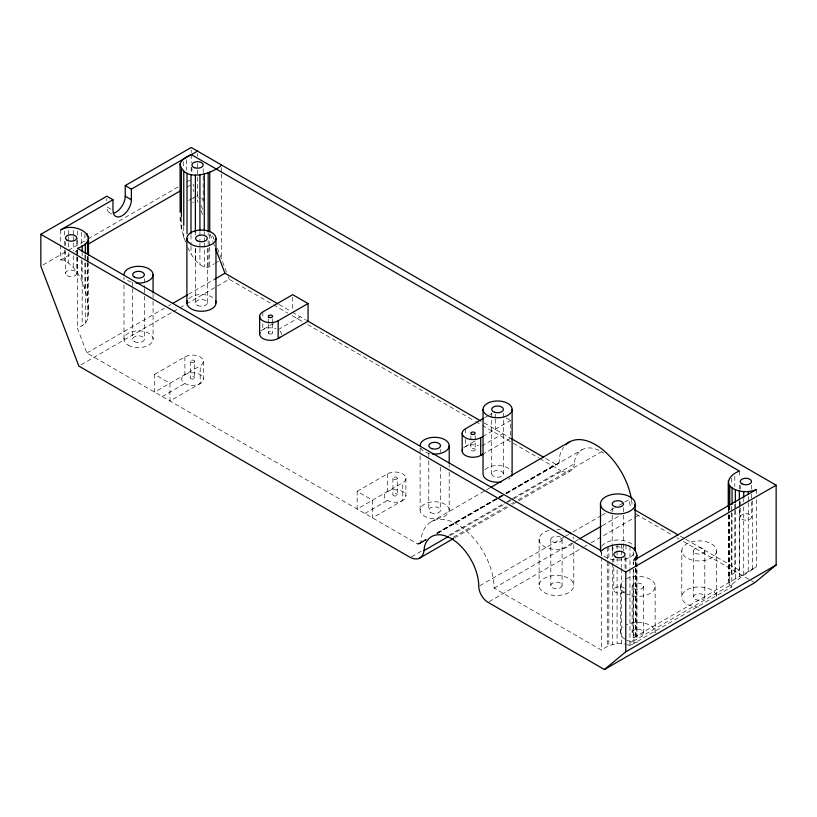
<?xml version="1.0" encoding="UTF-8"?>
<svg xmlns="http://www.w3.org/2000/svg" width="817" height="817" viewBox="0 0 817 817"><rect width="100%" height="100%" fill="white"/><g stroke="black" fill="none" stroke-linecap="round" stroke-linejoin="round"><path stroke-width="0.61" stroke-dasharray="4.08 3.06" d="M626.986 644.603L630.081 645.604L630.458 642.867L636.841 637.025L636.841 568.193L636.923 636.392L633.655 637.648L633.686 569.224M633.686 564.159L633.686 561.626M732.083 513.26L731.807 586.872L630.081 645.604M514.005 498.646L574.371 463.79L574.841 459.93A39.063 22.549 60 0 1 603.579 452.975M636.841 637.025L636.923 636.392M426.208 539.894L419.581 543.724L417.691 543.999L86.847 352.995L77.462 328.322L85.325 323.624L87.511 319.508L88.593 313.575L88.593 262.972M731.807 586.872C723.341 580.826 732.859 572.36 739.518 570.348L739.518 505.478M419.581 543.724L420.847 542.447L421.715 535.319A52.084 30.066 60 0 1 462.095 527.476A52.084 30.066 60 0 1 494.111 588.128L601.445 650.087C608.471 644.94 617.346 642.193 625.996 644.286M545.858 458.541L555.785 464.27C560.442 464.802 559.257 458.306 559.808 455.59A52.084 30.066 60 0 1 563.495 447.461M756.328 499.687L756.328 566.814L743.725 575.219L732.083 584.196L630.458 642.867M187.593 247.449C191.454 255.129 196.111 263.421 204.27 267.139L208.151 267.363L214.074 263.85M43.046 264.933L67.188 250.982M68.291 250.349L86.949 239.575M88.042 238.942L179.148 186.347M186.827 181.915L190.126 180.016M60.724 244.937L60.724 259.949L70.599 254.25M74.98 251.718L77.176 250.451M186.838 187.144L190.126 185.245M215.157 263.217L218.425 261.338M86.847 352.995L164.186 308.346M168.608 305.793L170.814 304.516M188.492 294.314L215.004 279.005M81.046 364.831L172.152 312.227M173.245 311.594L178.739 308.428M179.832 307.795L185.316 304.629M186.419 303.995L229.22 279.281L272.327 304.159M154.607 374.4L184.867 356.927A10.846 6.26 0 0 1 200.206 356.927A10.846 6.26 0 0 1 200.206 365.791L200.206 383.51L169.956 400.973L169.956 383.255L154.607 374.4L154.607 392.119L200.206 365.791M273.491 323.481L262.808 329.649L262.808 323.318M162.287 396.541L184.867 383.51M278.158 329.649L300.38 316.812M357.152 491.334L387.401 473.87A10.846 6.26 0 0 1 402.75 473.87A10.846 6.26 0 0 1 402.75 482.724L402.75 500.443L372.491 517.907L372.491 500.188L357.152 491.334L357.152 509.052L402.75 482.724M484.573 417.773L488.842 415.302M489.904 414.689L492.048 413.453M474.963 441.037L465.353 446.582L465.353 436.452M482.837 436.492L510.594 420.459L510.594 438.178L483.899 453.588M364.821 513.485L387.401 500.443M481.754 445.97L502.915 433.756M431.253 521.767L485.38 490.506M486.483 489.873L489.802 487.953M417.691 543.999L425.422 539.537M436.472 533.154L497.236 498.074M498.339 497.441L501.648 495.531M506.07 492.978L555.785 464.27M420.796 542.559L426.311 539.373M437.361 533.001L498.125 497.91M499.228 497.277L504.753 494.091M505.856 493.448L558.889 462.83M418.488 544.03L426.229 539.567M437.269 533.184L498.033 498.104M499.136 497.471L502.455 495.551M506.877 492.998L556.591 464.301M419.06 543.928L425.974 539.853M437.841 533.082L498.574 497.931M499.708 497.369L505.161 494.122M506.254 493.488L581.99 449.769M437.718 533.225L498.482 498.145M499.585 497.502L505.11 494.316M506.213 493.672L558.134 463.699M411.472 556.867L421.347 551.158M448.788 535.319L505.866 502.363M506.969 501.73L511.35 499.197M512.453 498.564L560.748 470.684A20.844 12.03 60 0 0 574.371 463.79M450.341 535.401L506.326 503.078M507.418 502.445L512.913 499.279M453.343 537.249L507.132 506.193M511.524 503.66L513.709 502.394M518.101 499.861L601.526 451.699M454.599 537.903L508.378 506.857M512.77 504.314L569.847 471.368M479.865 585.718L564.384 536.922M565.476 536.289L568.775 534.389M573.166 531.857L600.607 516.017M601.7 515.384L606.091 512.841M610.483 510.308L613.771 508.409M619.266 505.243L623.657 502.71M624.75 502.077L629.141 499.534A13.021 7.516 60 0 0 631.041 507.112M494.111 588.128L573.657 542.202M574.76 541.559L578.079 539.649M602.384 525.617L620.062 515.415M489.077 601.669L583.471 547.165M584.563 546.532L586.759 545.266M591.151 542.733L635.054 517.386M636.157 516.752L638.343 515.486L672.391 535.145M633.655 637.648L756.328 566.814M188.645 200.42L191.913 198.572M192.996 197.949L196.264 196.1M60.724 259.949L64.38 260.163C81.935 270.897 88.307 294.038 88.593 313.575M506.203 417.936L510.594 420.459M278.985 304.465L291.118 311.471M292.22 312.104L306.559 320.376M484.103 422.889L510.594 438.178M680.387 536.218L684.769 538.74M685.861 539.373L739.518 570.348M110.918 209.203L106.833 206.844A13.021 7.516 -60 0 0 111.429 213.39M273.429 304.802L287.788 313.095M292.21 315.648L302.157 321.387M307.682 324.574L474.554 420.918M475.657 421.552L481.182 424.748M482.285 425.381L538.648 457.918M539.751 458.562L560.748 470.684M676.782 537.678L678.988 538.944M683.38 541.477L750.374 580.162M751.466 580.795L754.765 582.695M109.529 212.798L111.572 213.983M180.108 217.404L181.415 229.352L186.613 245.314M193.026 184.131L193.935 186.511M197.101 194.844L198.245 197.847M201.176 205.547L203.433 211.491M212.665 235.756L214.473 240.494M217.465 248.358L226.513 272.143M228.321 276.902L229.22 279.281M193.016 189.34L193.915 191.699M197.071 199.971L197.969 202.34M201.115 210.612L203.362 216.525M210.112 234.254L212.808 241.352M213.257 242.526L214.605 246.08M756.328 489.557L756.328 494.622M752.6 500.954L752.6 569.143M751.528 485.329L751.528 489.117M751.528 494.183L751.528 500.515M751.528 501.781L751.528 516.967M748.249 496.603L748.249 501.638M748.249 502.894L748.249 572.043M743.725 499.228L743.725 501.761M743.725 506.826L743.725 575.219M740.243 485.329L740.243 489.117M740.243 501.781L740.243 506.836M740.243 508.103L740.243 516.967M739.518 471.133L739.518 477.496M739.518 485.124L739.518 488.944M739.518 501.658L739.518 504.201M739.324 501.138L739.324 507.48M739.324 508.746L739.324 578.446M735.351 503.762L735.351 508.858M735.351 510.135L735.351 581.51M734.81 476.382L734.81 486.564M734.81 504.365L734.81 509.461M734.81 510.727L734.81 573.054M731.664 478.272L731.664 484.634M731.664 506.254L731.664 511.34M731.664 512.616L731.664 574.943M729.744 506.04L729.744 509.859M729.744 514.945L729.744 584.911M729.479 505.999L729.479 509.818M729.479 514.904L729.479 577.241M728.478 507.347L728.478 513.699M728.478 514.976L728.478 582.388M728.396 507.265L728.396 513.627M728.396 514.904L728.396 579.774M716.509 551.22A17.361 10.018 0 0 1 690.018 559.431A17.361 10.018 0 0 1 690.947 542.079A17.361 10.018 0 0 1 716.509 551.22L716.509 597.288A17.361 10.018 0 0 0 699.699 586.963A17.361 10.018 0 0 0 681.807 596.665L681.807 550.597M704.805 550.913L704.805 596.982M693.521 550.913L693.521 596.982M655.132 586.657L655.132 632.726A17.361 10.018 0 0 0 644.919 623.279A17.361 10.018 0 0 0 625.893 625.107M643.428 586.351L643.428 632.409M635.84 561.851L635.84 566.916M635.84 568.183L635.84 636.606M635.575 561.871L635.575 566.978M635.575 568.254L635.575 638.455M633.236 551.935L633.236 557M633.236 562.065L633.236 564.598M633.236 569.663L633.236 640.589M632.144 586.351L632.144 632.409M629.968 546.328L629.968 567.948M629.968 569.224L629.968 645.542M625.996 545.062L625.996 551.424M625.996 557.786L625.996 569.235M625.076 557.071L625.076 569.725M623.473 507.694L623.473 513.924M623.473 515.17L623.473 550.025M621.594 544.439L621.594 549.524M621.594 550.801L621.594 555.887M621.594 557.153L621.594 567.335M621.594 568.601L621.594 643.653M620.43 586.034L620.43 632.103M617.07 544.49L617.07 549.575M617.07 550.852L617.07 555.938M617.07 557.204L617.07 564.843M617.07 569.929L617.07 643.704M613.792 558.338L613.792 562.127M613.792 567.192L613.792 589.976M612.709 545.215L612.709 561.749M612.709 563.025L612.709 644.439M612.199 507.694L612.199 513.924M612.199 515.17L612.199 546.287M612.199 547.533L612.199 550.025M608.839 546.573L608.839 560.564M608.839 561.83L608.839 645.787M607.266 547.513L607.266 646.727M601.445 552.149L601.445 555.958M601.445 557.235L601.445 650.087M573.81 544.684L573.81 585.769A17.361 10.018 0 0 1 547.319 593.979A17.361 10.018 0 0 1 548.248 576.628A17.361 10.018 0 0 1 573.81 585.769M562.106 539.394A5.637 3.258 0 0 1 553.64 542.212A5.637 3.258 0 0 1 553.64 536.575A5.637 3.258 0 0 1 562.106 539.394L562.106 585.462M550.821 539.394L550.821 585.462M539.108 539.087L539.108 585.156M503.435 413.167L503.435 473.87A5.862 3.38 0 0 1 494.642 476.791A5.862 3.38 0 0 1 494.642 470.939A5.862 3.38 0 0 1 503.435 473.87M495.245 414.137L495.245 417.936M495.245 419.192L495.245 429.323M491.711 413.167L491.711 473.87M475.198 435.829L475.198 449.748A2.165 1.256 0 0 1 471.94 450.831A2.165 1.256 0 0 1 471.94 448.656A2.165 1.256 0 0 1 475.198 449.748M470.858 435.829L470.858 449.748M465.353 428.864L465.353 435.195M449.207 464.659L449.207 467.191M449.207 472.246L449.207 510.186A14.543 8.395 0 0 1 427.393 517.457A14.543 8.395 0 0 1 427.393 502.915A14.543 8.395 0 0 1 449.207 510.186M440.526 449.493L440.526 452.015M440.526 467.191L440.526 510.186M428.802 453.282L428.802 459.603M428.802 460.87L428.802 510.186M420.122 448.227L420.122 454.548M420.122 455.815L420.122 510.186M405.926 478.292L405.926 496.011A10.846 6.26 0 0 1 389.648 501.434A10.846 6.26 0 0 1 389.648 490.588A10.846 6.26 0 0 1 405.926 496.011M397.246 478.292A2.165 1.256 0 0 1 393.988 479.385A2.165 1.256 0 0 1 393.988 477.21A2.165 1.256 0 0 1 397.246 478.292L397.246 494.745A2.165 1.256 0 0 1 393.988 495.837A2.165 1.256 0 0 1 393.988 493.662A2.165 1.256 0 0 1 397.246 494.745M392.906 478.292L392.906 494.745M387.401 473.87L387.401 491.579M292.711 297.204L292.711 309.857M272.653 318.885L272.653 322.684M272.653 323.951L272.653 332.805M268.313 318.885L268.313 322.684M268.313 323.951L268.313 332.805M262.808 311.931L262.808 318.252M221.683 167.628L221.683 172.724M221.683 174.001L221.683 259.449M209.724 234.469L209.724 245.948M209.724 247.224L209.724 266.352M208.151 232.906L208.151 235.459M208.151 240.566L208.151 246.948M208.151 248.225L208.151 267.363M207.293 248.511L207.293 302.893M204.27 231.517L204.27 236.613M204.27 237.88L204.27 241.699M204.27 242.976L204.27 267.139M203.382 361.359L203.382 379.078A10.846 6.26 0 0 1 187.113 384.501A10.846 6.26 0 0 1 187.113 373.655A10.846 6.26 0 0 1 203.382 379.078M203.198 168.751L203.198 175.073M203.198 176.339L203.198 200.39M199.92 231.854L199.92 241.955M199.92 243.221L199.92 247.01M199.92 248.276L199.92 264.698M197.346 153.565L197.346 156.108M197.346 163.727L197.346 168.802M197.346 170.079L197.346 195.477M195.58 248.511L195.58 302.893M195.386 232.232L195.386 234.775M195.386 248.756L195.386 260.194M194.712 361.359A2.165 1.256 0 0 1 191.454 362.442A2.165 1.256 0 0 1 191.454 360.277A2.165 1.256 0 0 1 194.712 361.359L194.712 377.811A2.165 1.256 0 0 1 191.454 378.894A2.165 1.256 0 0 1 191.454 376.729A2.165 1.256 0 0 1 194.712 377.811M191.913 167.485L191.913 172.55M191.219 150.042L191.219 152.595M191.219 154.576L191.219 162.797M191.219 167.087L191.219 173M190.994 235.01L190.994 245.1M190.994 246.366L190.994 253.944M190.371 361.359L190.371 377.811M186.48 159.795L186.48 169.946M184.867 356.927L184.867 374.646M183.754 226.666L183.754 237.972M183.335 161.695L183.335 168.057M181.415 218.057L181.415 229.352M180.149 217.281L180.149 221.08M153.065 293.691L153.065 300.013M153.065 301.279L153.065 339.208M144.384 278.515L144.384 287.37M144.384 288.626L144.384 294.957M144.384 296.214L144.384 339.208M132.671 282.304L132.671 287.37M132.671 288.626L132.671 339.208M123.99 277.249L123.99 279.782M123.99 284.837L123.99 339.208M106.833 198.572L106.833 200.931M88.593 256.64L88.502 261.736M87.511 256.579L87.511 261.614M87.511 262.87L87.511 319.508M87.245 256.446L87.245 261.471M87.245 262.727L87.245 297.95M85.325 255.17L85.325 261.511M85.325 262.778L85.325 323.624M84.907 234.07L84.907 241.607M84.907 255.425L84.907 257.937M84.907 262.951L84.907 289.32M82.18 253.27L82.18 255.813M82.18 260.889L82.18 325.646M81.639 232.242L81.639 243.486M81.639 259.714L81.639 280.936M77.666 230.976L77.666 238.462M77.666 239.708L77.666 245.937M77.666 250.921L77.666 255.915M77.666 257.161L77.666 273.358M77.462 249.624L77.462 255.976M77.462 257.243L77.462 328.322M76.747 240.494L76.747 245.549M76.747 250.615L76.747 255.68M76.747 256.947L76.747 273.399M73.264 230.394L73.264 235.459M73.264 236.726L73.264 241.791M73.264 243.058L73.264 250.645M73.264 255.711L73.264 267.108M68.74 230.394L68.74 235.347M68.74 236.583L68.74 241.546M68.74 242.782L68.74 247.735M68.74 252.688L68.74 262.604M65.462 241.761L65.462 245.549M65.462 250.615L65.462 273.399M64.38 231.16L64.38 234.939M64.38 241.25L64.38 248.807M64.38 250.073L64.38 260.163M60.724 229.914L60.724 243.68M261.093 330.946A10.846 6.26 0 0 1 275.911 328.648M279.884 330.946A10.846 6.26 0 0 1 280.966 335.695M463.627 447.879A10.846 6.26 0 0 1 478.445 445.582M201.544 198.082A5.637 3.258 0 0 1 201.544 202.687M193.568 202.687A5.637 3.258 0 0 1 192.669 202.013M192.669 198.756A5.637 3.258 0 0 1 193.568 198.082M638.343 515.486A13.021 7.516 60 0 1 635.963 513.75M631.592 500.28A52.084 30.066 60 0 1 632.164 506.152M624.321 591.6A5.637 3.258 0 0 1 615.804 592.468A5.637 3.258 0 0 1 615.804 587.474A5.637 3.258 0 0 1 624.321 588.342M625.893 579.039A17.361 10.018 0 0 1 649.903 579.171A17.361 10.018 0 0 1 650.73 593.03A17.361 10.018 0 0 1 626.792 594.102M625.128 593.213A17.361 10.018 0 0 1 623.024 581.071M637.24 642.428A17.361 10.018 0 0 1 626.792 640.171M625.128 639.282A17.361 10.018 0 0 1 623.024 627.139M633.961 553.742A17.361 10.018 0 0 1 616.539 560.023A17.361 10.018 0 0 1 600.934 552.323M601.71 546.307A17.361 10.018 0 0 1 616.855 540.017A17.361 10.018 0 0 1 633.134 545.286M612.954 551.659A5.637 3.258 0 0 1 617.101 546.798A5.637 3.258 0 0 1 623.289 550.872M572.584 543.111A17.361 10.018 0 0 1 544.071 546.42A17.361 10.018 0 0 1 550.321 530.019M557 529.375A17.361 10.018 0 0 1 560.38 529.63M573.36 537.106A17.361 10.018 0 0 1 573.789 538.832M698.617 607A17.361 10.018 0 0 1 681.807 596.665M429.691 453.578A14.543 8.395 0 0 1 420.622 447.869M510.165 478.068A14.543 8.395 0 0 1 508.715 479.262M484.981 469.673A14.543 8.395 0 0 1 499.473 465.547A14.543 8.395 0 0 1 511.616 471.695M131.261 281.988A14.543 8.395 0 0 1 125.93 278.914M188.85 298.695A14.543 8.395 0 0 1 214.023 298.695M636.923 566.886L636.923 561.83L636.841 566.916M268.946 333.693A2.165 1.256 0 0 0 272.582 333.132A2.165 1.256 0 0 0 269.927 331.6A2.165 1.256 0 0 0 268.946 333.693M741.897 519.265A5.637 3.258 0 0 0 751.334 517.804A5.637 3.258 0 0 0 744.43 513.822A5.637 3.258 0 0 0 741.897 519.265M67.117 275.697A5.637 3.258 0 0 0 76.553 274.236A5.637 3.258 0 0 0 69.639 270.253A5.637 3.258 0 0 0 67.117 275.697M633.798 588.649A5.637 3.258 0 0 0 643.234 587.188A5.637 3.258 0 0 0 636.32 583.205A5.637 3.258 0 0 0 633.798 588.649M633.798 634.717A5.637 3.258 0 0 0 643.234 633.257A5.637 3.258 0 0 0 636.32 629.264A5.637 3.258 0 0 0 633.798 634.717M552.466 587.77A5.637 3.258 0 0 0 561.912 586.31A5.637 3.258 0 0 0 554.998 582.317A5.637 3.258 0 0 0 552.466 587.77M695.165 553.211A5.637 3.258 0 0 0 704.611 551.751A5.637 3.258 0 0 0 697.698 547.768A5.637 3.258 0 0 0 695.165 553.211M695.165 599.28A5.637 3.258 0 0 0 704.611 597.819A5.637 3.258 0 0 0 697.698 593.836A5.637 3.258 0 0 0 695.165 599.28M430.518 512.576A5.862 3.38 0 0 0 440.322 511.064A5.862 3.38 0 0 0 433.153 506.918A5.862 3.38 0 0 0 430.518 512.576M128.249 345.152A14.543 8.395 0 0 0 152.575 341.383A14.543 8.395 0 0 0 134.764 331.11A14.543 8.395 0 0 0 128.249 345.152M134.386 341.608A5.862 3.38 0 0 0 144.19 340.086A5.862 3.38 0 0 0 137.011 335.95A5.862 3.38 0 0 0 134.386 341.608M197.295 305.282A5.862 3.38 0 0 0 207.099 303.771A5.862 3.38 0 0 0 199.92 299.625A5.862 3.38 0 0 0 197.295 305.282"/><path stroke-width="1.23" d="M732.083 504.395L732.083 487.923C723.259 481.959 732.614 473.125 739.518 471.133L191.219 154.576L131.384 189.125L125.246 185.582L125.246 196.213A13.021 7.516 -60 0 1 113.655 213.166M131.384 189.125L131.384 199.756A13.021 7.516 -60 0 1 122.172 215.698A13.021 7.516 -60 0 1 112.971 210.388L112.971 199.756L106.833 196.213L40.85 234.305L40.85 266.199L78.851 366.098L410.379 557.5A20.844 12.03 60 0 0 424.003 550.607L424.472 546.747A39.063 22.549 60 0 1 454.752 540.874A39.063 22.549 60 0 1 478.772 586.351A13.021 7.516 60 0 0 487.974 602.303L604.396 669.511L754.765 582.695L776.15 564.986L776.15 485.196L191.219 147.489L125.246 185.582M636.923 559.298C638.914 540.823 611.433 541.395 601.445 550.872L77.462 248.358C103.902 238.605 75.481 220.764 60.724 229.914L112.971 199.756M180.149 212.216L180.057 163.982C182.661 156.69 191.883 155.434 197.346 151.022M732.083 487.923C739.211 492.477 748.597 492.702 756.328 489.557L633.686 560.36L636.923 555.509M604.396 669.511L625.781 651.803L776.15 564.986M180.057 163.982C184.019 182.64 211.971 174.205 221.683 165.075M88.144 244.12L180.251 190.943M173.02 303.24L187.389 294.947M215.004 279.005L224.951 273.266L277.882 303.822M278.158 320.785L308.05 303.526L308.05 321.244L278.158 338.504L278.158 320.785A10.846 6.26 0 0 1 262.808 320.785A10.846 6.26 0 0 1 262.808 311.931L292.711 294.671L308.05 303.526M483.501 418.386L465.353 428.864A10.846 6.26 0 0 0 465.353 437.718A10.846 6.26 0 0 0 480.692 437.718L482.837 436.492M482.837 454.211L480.692 455.437L480.692 437.718M490.905 487.32L569.347 442.038M424.003 550.607L448.145 536.667M419.468 558.185L453.496 538.536M579.182 539.016L601.271 526.26M40.85 234.305L625.781 572.012L776.15 485.196M125.246 196.213L131.384 199.756M307.652 321.02L480.794 420.98M511.677 438.8L543.652 457.265M634.401 509.665L678.202 534.951M215.504 248.439L224.951 273.266M748.249 491.579L748.249 494.091M743.725 491.63L743.725 497.962M739.324 491.007L739.324 499.871M735.351 489.74L735.351 502.486M729.744 485.686L729.744 504.763M728.478 483.174L728.478 506.07M728.396 480.559L728.396 505.999M635.84 558.052L635.84 560.585M635.187 504.273A17.361 10.018 0 0 1 608.696 512.484A17.361 10.018 0 0 1 609.625 495.133A17.361 10.018 0 0 1 635.187 504.273L635.187 550.341A17.361 10.018 0 0 0 634.738 547.737M625.781 572.012L625.781 651.803M600.485 503.65L600.485 549.718M512.116 409.378A14.543 8.395 0 0 1 490.302 416.639A14.543 8.395 0 0 1 490.302 402.107A14.543 8.395 0 0 1 512.116 409.378L512.116 473.87A14.543 8.395 0 0 1 511.616 476.035M483.041 409.378L483.041 473.87A14.543 8.395 0 0 0 501.342 481.969M462.177 433.296L462.177 451.015M449.207 445.694L449.207 463.402M259.632 316.353L259.632 334.071M215.974 238.401A14.543 8.395 0 0 1 194.17 245.672A14.543 8.395 0 0 1 194.17 231.129A14.543 8.395 0 0 1 215.974 238.401L215.974 302.893M209.724 171.978L209.724 231.916M208.151 172.918L208.151 231.63M204.27 174.276L204.27 230.251M199.92 175.001L199.92 230.588M195.386 175.052L195.386 232.232M190.994 174.43L190.994 233.744M187.022 173.163L187.022 233.744M186.899 238.401L186.899 302.893M183.754 171.345L183.754 225.41M181.415 169.109L181.415 216.801M153.065 274.716L153.065 292.425M88.502 236.317L88.502 255.384M87.511 241.475L87.511 254.056M87.245 233.805L87.245 236.317M85.325 243.762L85.325 253.903M82.18 245.651L82.18 252.004M279.884 337.207A10.846 6.26 0 0 1 266.332 339.862A10.846 6.26 0 0 1 260 332.458M482.418 454.14A10.846 6.26 0 0 1 468.876 456.795A10.846 6.26 0 0 1 462.545 449.391M565.752 444.785A52.084 30.066 60 0 1 603.171 450.065A52.084 30.066 60 0 1 631.398 499.075M600.658 551.465A17.361 10.018 0 0 1 600.842 547.982M565.599 530.876A17.361 10.018 0 0 1 568.305 532.071M569.112 532.531A17.361 10.018 0 0 1 570.981 533.909M420.122 445.694A14.543 8.395 0 0 1 435.512 437.309A14.543 8.395 0 0 1 449.105 446.674A14.543 8.395 0 0 1 432.142 453.956M123.99 274.716A14.543 8.395 0 0 1 139.37 266.342A14.543 8.395 0 0 1 152.963 275.697A14.543 8.395 0 0 1 136 282.988M215.484 300.717A14.543 8.395 0 0 1 201.442 311.287A14.543 8.395 0 0 1 187.389 300.717M268.946 317.241A2.165 1.256 0 0 0 272.582 316.679A2.165 1.256 0 0 0 269.927 315.148A2.165 1.256 0 0 0 268.946 317.241M471.94 434.378A2.165 1.256 0 0 0 475.198 433.296A2.165 1.256 0 0 0 471.94 432.203A2.165 1.256 0 0 0 471.94 434.378M194.732 167.771A5.637 3.258 0 0 0 203.198 164.952A5.637 3.258 0 0 0 194.732 162.134A5.637 3.258 0 0 0 194.732 167.771M741.897 483.827A5.637 3.258 0 0 0 751.334 482.367A5.637 3.258 0 0 0 744.43 478.384A5.637 3.258 0 0 0 741.897 483.827M615.446 556.837A5.637 3.258 0 0 0 624.882 555.376A5.637 3.258 0 0 0 617.969 551.393A5.637 3.258 0 0 0 615.446 556.837M67.117 240.259A5.637 3.258 0 0 0 76.553 238.799A5.637 3.258 0 0 0 69.639 234.816A5.637 3.258 0 0 0 67.117 240.259M615.017 506.785A5.637 3.258 0 0 0 623.473 503.956A5.637 3.258 0 0 0 615.017 501.138A5.637 3.258 0 0 0 615.017 506.785M431.733 448.625A5.862 3.38 0 0 0 440.526 445.694A5.862 3.38 0 0 0 431.733 442.763A5.862 3.38 0 0 0 431.733 448.625M494.642 412.299A5.862 3.38 0 0 0 503.435 409.378A5.862 3.38 0 0 0 494.642 406.447A5.862 3.38 0 0 0 494.642 412.299M134.386 277.116A5.862 3.38 0 0 0 144.19 275.595A5.862 3.38 0 0 0 137.011 271.448A5.862 3.38 0 0 0 134.386 277.116M197.295 240.79A5.862 3.38 0 0 0 207.099 239.279A5.862 3.38 0 0 0 199.92 235.133A5.862 3.38 0 0 0 197.295 240.79"/></g></svg>
